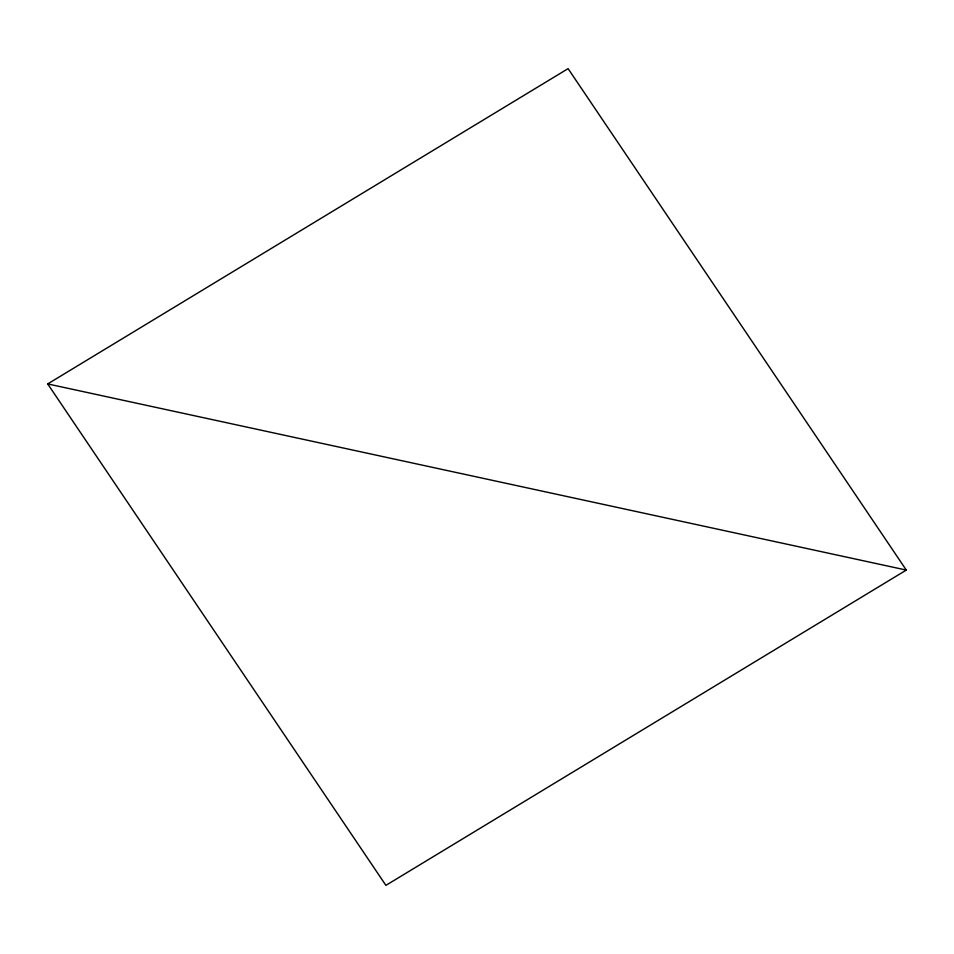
<?xml version="1.0" encoding="UTF-8"?>
<svg xmlns="http://www.w3.org/2000/svg" width="954" height="954" viewBox="0 0 954 954"><rect width="100%" height="100%" fill="white"/><g stroke="black" fill="none" stroke-linecap="round" stroke-linejoin="round"><path stroke-width="1.43" d="M47.7 383.925L568.095 68.64L906.3 570.075L385.905 885.36L47.7 383.925L906.3 570.075"/></g></svg>
